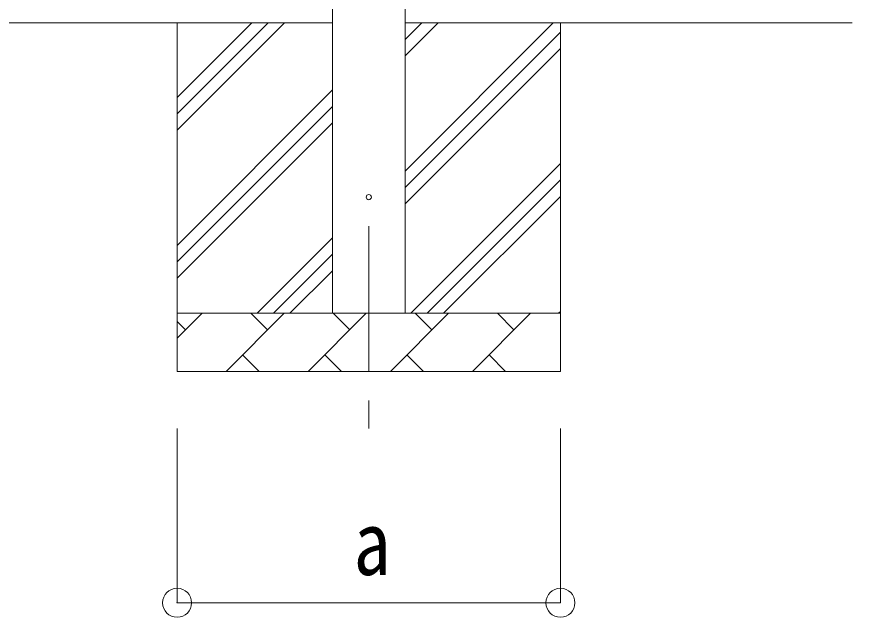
# Model space of a CAD drawing. Units: millimetres, scale not verified. Extents: x -13976 to 14131, y -9754 to 9646.
# Drawn here: x -6474 to -5035, y -703 to 330 of the extents above; entities that cross this region are included whole.
import ezdxf
from ezdxf.enums import TextEntityAlignment as Align

# ---------------------------------------------------------------- set-up
doc = ezdxf.new("R2010")
doc.units = ezdxf.units.MM
doc.header["$LTSCALE"] = 50
doc.header["$PDMODE"] = 32
doc.header["$PDSIZE"] = 50
doc.linetypes.add('CHAIN1', pattern=[8, 5, -1, 1, -1])
for name, color, linetype, lineweight in [('0-2_建具', 4, 'Continuous', 9), ('0-3_階段', 7, 'CHAIN1', 9), ('0-4_設備', 7, 'Continuous', 9), ('0-8_外構', 6, 'Continuous', 9)]:
    doc.layers.add(name, color=color, linetype=linetype, lineweight=lineweight)
doc.styles.add('ＭＳ ゴシック', font='')
doc.styles.get('ＭＳ ゴシック').set_extended_font_data('MS Gothic')

msp = doc.modelspace()

# ---------------------------------------------------------------- linework, layer by layer
at = {"layer": '0-2_建具'}
for p, q in [((-5930.24, -180.22), (-5930.24, 2674.78)), ((-5805.24, 2674.78), (-5805.24, -180.22))]:
    msp.add_line(p, q, dxfattribs=at)
msp.add_circle((-5867.74, 19.78), 4.5, dxfattribs=at)
at = {"layer": '0-3_階段'}
msp.add_line((-5867.74, -30.22), (-5867.74, -378.34), dxfattribs=at)
at = {"layer": '0-4_設備'}
for p, q in [((-5930.24, 319.78), (-8678.24, 319.78)), ((-6197.74, 319.78), (-6197.74, -280.22)), ((-6197.74, 134.73), (-6012.69, 319.78)), ((-6197.74, 163.01), (-6040.97, 319.78)), ((-6197.74, 191.3), (-6069.26, 319.78)), ((-5805.24, 319.78), (-5035.24, 319.78)), ((-5805.24, 64.68), (-5550.14, 319.78)), ((-5805.24, 262.67), (-5748.13, 319.78)), ((-5805.24, 290.95), (-5776.42, 319.78)), ((-5537.74, 319.78), (-5537.74, -280.22)), ((-5805.24, 36.39), (-5537.74, 303.89)), ((-5805.24, 8.11), (-5537.74, 275.61)), ((-6197.74, -63.26), (-5930.24, 204.24)), ((-6197.74, -91.55), (-5930.24, 175.95)), ((-6197.74, -119.83), (-5930.24, 147.67)), ((-5795.58, -180.22), (-5537.74, 77.62)), ((-5767.3, -180.22), (-5537.74, 49.34)), ((-5739.01, -180.22), (-5537.74, 21.05)), ((-6060.14, -180.22), (-5930.24, -50.32)), ((-6031.86, -180.22), (-5930.24, -78.61)), ((-6003.57, -180.22), (-5930.24, -106.89)), ((-6197.74, -180.22), (-5537.74, -180.22)), ((-6197.74, -223.12), (-6154.85, -180.22)), ((-6113.43, -280.22), (-6013.43, -180.22)), ((-6041.98, -208.78), (-6070.53, -180.22)), ((-5972, -280.22), (-5872, -180.22)), ((-5900.56, -208.78), (-5929.11, -180.22)), ((-5830.58, -280.22), (-5730.58, -180.22)), ((-5759.14, -208.78), (-5787.69, -180.22)), ((-5689.16, -280.22), (-5589.16, -180.22)), ((-5617.71, -208.78), (-5646.27, -180.22)), ((-5541.02, -180.22), (-5537.74, -176.94)), ((-6183.4, -208.78), (-6197.74, -194.44)), ((-6084.87, -251.67), (-6056.32, -280.22)), ((-5943.45, -251.67), (-5914.9, -280.22)), ((-5802.03, -251.67), (-5773.48, -280.22)), ((-5660.61, -251.67), (-5632.05, -280.22)), ((-5537.74, -280.22), (-6197.74, -280.22))]:
    msp.add_line(p, q, dxfattribs=at)
at = {"layer": '0-8_外構'}
for p, q in [((-6197.74, -678.34), (-6197.74, -378.34)), ((-5537.74, -678.34), (-5537.74, -378.34)), ((-6197.74, -678.34), (-5537.74, -678.34))]:
    msp.add_line(p, q, dxfattribs=at)
for p in [(-6197.74, -678.34), (-5537.74, -678.34)]:
    msp.add_point(p, dxfattribs=at)

# ---------------------------------------------------------------- texts
at = {"layer": '0-8_外構', "color": 7, "style": 'ＭＳ ゴシック', "width": 0.85}
msp.add_text('a', height=110, dxfattribs=at).set_placement((-5893.99, -663.34), align=Align.BOTTOM_LEFT)

doc.saveas('drawing.dxf')
